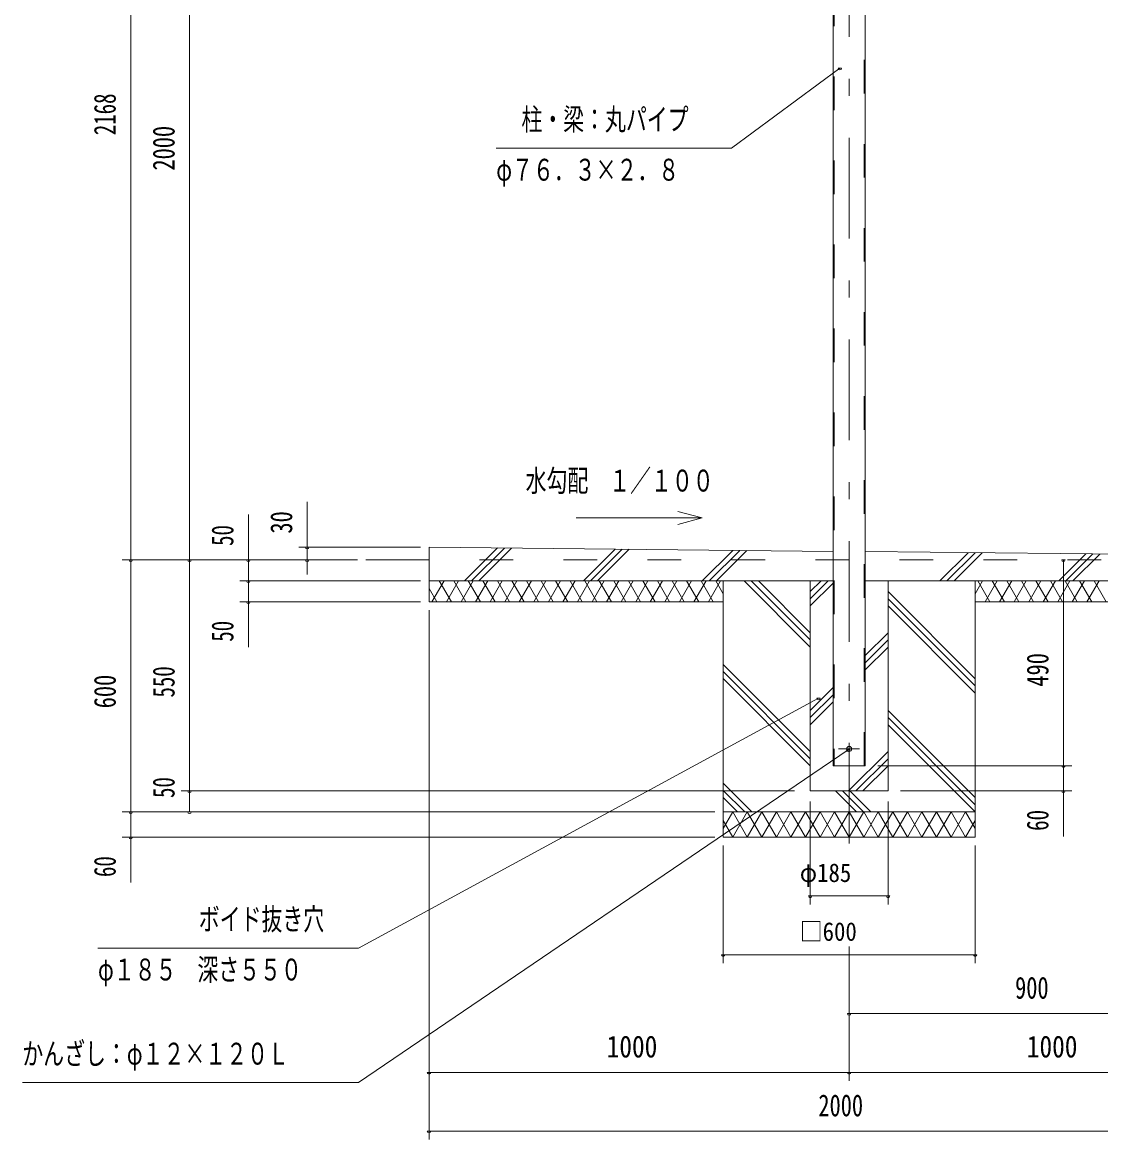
# Model space of a CAD drawing. Units: millimetres, scale not verified. Extents: x -22419 to 22419, y -10500 to 10500.
# Drawn here: x 10538 to 16954, y -2855 to 3794 of the extents above; entities that cross this region are included whole.
import ezdxf
from ezdxf.enums import TextEntityAlignment as Align

# ---------------------------------------------------------------- set-up
doc = ezdxf.new("R2010")
doc.units = ezdxf.units.MM
doc.header["$LTSCALE"] = 50
doc.linetypes.add('USER2', pattern=[10, 4, -6])
doc.linetypes.add('USER3', pattern=[24, 12, -5, 2, -5])
for name, color, linetype, lineweight in [('0-6_2-0BOLD', 7, 'Continuous', 18), ('0-7_2-1HIDDEN', 3, 'USER2', 18), ('0-8_2-2CENTER', 3, 'USER3', 18), ('0-A_2-5DIM', 3, 'Continuous', 18), ('0-B_2-6HATCH', 2, 'Continuous', 18)]:
    doc.layers.add(name, color=color, linetype=linetype, lineweight=lineweight)
doc.styles.add('ＭＳ ゴシック', font='')
doc.styles.get('ＭＳ ゴシック').set_extended_font_data('MS Gothic')

msp = doc.modelspace()

# ---------------------------------------------------------------- linework, layer by layer
at = {"layer": '0-6_2-0BOLD'}
for p, q in [((15553.01, 4513.56), (15553.01, -630.07)), ((12957.63, 669.93), (12957.63, 344.93)), ((15362.26, 645.88), (12957.64, 669.93)), ((17654.27, 622.96), (15553.01, 643.98)), ((12957.63, 594.93), (12582.63, 594.93)), ((15362.26, 469.93), (12957.64, 469.93)), ((15688.89, -780.07), (15688.89, 469.93)), ((12957.64, 344.93), (14707.64, 344.93)), ((16207.64, 344.93), (17457.64, 344.93)), ((16207.64, -905.07), (14707.64, -905.07))]:
    msp.add_line(p, q, dxfattribs=at)
for points in [[(15553.01, -630.07), (15362.26, -630.07), (15362.26, 4971.62)], [(15553.01, 469.93), (17457.64, 469.93), (17457.64, -530.07), (17957.64, -530.07), (17957.64, 619.93)], [(14707.64, 469.93), (14707.64, -1055.07), (16207.64, -1055.07), (16207.64, 469.93)], [(15226.39, 469.93), (15226.39, -780.07), (15688.89, -780.07)]]:
    msp.add_lwpolyline(points, dxfattribs=at)
msp.add_circle((15457.64, -530.07), 15, dxfattribs=at)
at = {"layer": '0-7_2-1HIDDEN'}
for p, q in [((15369.26, 4971.62), (15369.26, -630.07)), ((15546.02, -630.07), (15546.01, 4513.56)), ((17957.64, 594.93), (12957.64, 594.93))]:
    msp.add_line(p, q, dxfattribs=at)
at = {"layer": '0-8_2-2CENTER'}
for p, q in [((15457.64, -1093.2), (15457.64, 4971.62)), ((15395.14, -530.07), (15520.14, -530.07))]:
    msp.add_line(p, q, dxfattribs=at)
at = {"layer": '0-A_2-5DIM'}
for p, q in [((11182.63, 6014.93), (11182.63, -1325.06)), ((11532.62, -905.06), (11532.62, 6014.93)), ((15402.62, 3520.34), (14757.64, 3044.93)), ((15412.62, 3520.34), (15392.62, 3520.34)), ((14757.64, 3044.93), (13357.64, 3044.93)), ((12232.63, 507.96), (12232.63, 939.93)), ((11882.63, 864.93), (11882.63, 74.93)), ((14437.74, 806.11), (14582.64, 844.93)), ((12907.64, 669.93), (12182.63, 669.93)), ((12242.63, 669.93), (12222.63, 669.93)), ((11132.63, 594.93), (12532.63, 594.93)), ((11192.63, 594.93), (11172.63, 594.93)), ((11542.63, 594.93), (11522.63, 594.93)), ((11892.63, 594.93), (11872.63, 594.93)), ((12242.63, 594.93), (12222.63, 594.93)), ((16742.64, 594.93), (16722.64, 594.93)), ((16732.64, 594.93), (16732.64, -1050.07)), ((12907.64, 469.93), (11832.63, 469.93)), ((11892.63, 469.93), (11872.63, 469.93)), ((11832.63, 344.93), (12907.64, 344.93)), ((11892.63, 344.93), (11872.63, 344.93)), ((12957.64, 294.93), (12957.64, -2855.07)), ((15285.88, -227.87), (15265.88, -227.87)), ((15461.13, -535.38), (15441.13, -535.38)), ((15628.01, -630.07), (16782.64, -630.07)), ((16742.64, -630.07), (16722.64, -630.07)), ((15132.64, -780.07), (11482.63, -780.07)), ((11542.63, -780.07), (11522.63, -780.07)), ((16782.64, -780.07), (15763.89, -780.07)), ((16742.64, -780.07), (16722.64, -780.07)), ((15226.39, -1455.07), (15226.39, -843.31)), ((15688.89, -843.31), (15688.89, -1455.07)), ((14657.64, -905.06), (11132.63, -905.06)), ((11192.63, -905.06), (11172.63, -905.06)), ((11542.63, -905.06), (11522.63, -905.06)), ((11132.63, -1055.06), (14657.64, -1055.06)), ((11192.63, -1055.06), (11172.63, -1055.06)), ((14707.64, -1105.07), (14707.64, -1805.07)), ((16207.64, -1805.07), (16207.64, -1105.06)), ((15236.39, -1405.07), (15216.39, -1405.07)), ((15688.89, -1405.07), (15226.39, -1405.07)), ((15698.89, -1405.07), (15678.89, -1405.07)), ((15457.64, -2505.07), (15457.64, -1705.07)), ((14717.64, -1755.07), (14697.64, -1755.07)), ((14707.64, -1755.07), (16207.64, -1755.07)), ((16217.64, -1755.07), (16197.64, -1755.07)), ((15467.64, -2105.07), (15447.64, -2105.07)), ((18350.13, -2105.07), (15457.64, -2105.07)), ((12967.64, -2455.07), (12947.64, -2455.07)), ((12957.64, -2455.07), (17957.64, -2455.07)), ((15467.64, -2455.07), (15447.64, -2455.07)), ((12967.64, -2805.07), (12947.64, -2805.07)), ((12957.64, -2805.07), (17957.64, -2805.07))]:
    msp.add_line(p, q, dxfattribs=at)
for points in [[(13832.64, 844.93), (14582.64, 844.93), (14437.74, 883.75)], [(10987.92, -1714.78), (12537.92, -1714.78), (15275.87, -227.87)], [(15451.13, -535.38), (12537.92, -2515.35), (10537.92, -2515.35)]]:
    msp.add_lwpolyline(points, dxfattribs=at)
for centre in [(15402.62, 3520.34), (12232.63, 669.93), (11182.63, 594.93), (11532.63, 594.93), (11882.63, 594.93), (12232.63, 594.93), (16732.64, 594.93), (11882.63, 469.93), (11882.63, 344.93), (15275.88, -227.87), (15451.13, -535.38), (16732.64, -630.07), (11532.63, -780.07), (16732.64, -780.07), (11182.63, -905.06), (11532.63, -905.06), (11182.63, -1055.06), (15226.39, -1405.07), (15688.89, -1405.07), (14707.64, -1755.07), (16207.64, -1755.07), (15457.64, -2105.07), (12957.64, -2455.07), (15457.64, -2455.07), (12957.64, -2805.07)]:
    msp.add_arc(centre, 10, 180, 0, dxfattribs=at)
at = {"layer": '0-B_2-6HATCH'}
for p, q in [((13168.89, 469.93), (13364.82, 665.86)), ((13406.83, 665.44), (13211.32, 469.93)), ((13253.75, 469.93), (13448.84, 665.02)), ((13876, 469.93), (14064.93, 658.86)), ((14106.93, 658.44), (13918.43, 469.93)), ((14148.94, 658.02), (13960.85, 469.93)), ((14765.03, 651.86), (14583.11, 469.93)), ((14625.53, 469.93), (14807.04, 651.44)), ((14667.96, 469.93), (14849.05, 651.02)), ((16165.24, 637.85), (15997.32, 469.93)), ((16039.75, 469.93), (16207.25, 637.43)), ((16249.26, 637.01), (16082.17, 469.93)), ((16704.43, 469.93), (16865.35, 630.85)), ((16907.36, 630.43), (16746.85, 469.93)), ((16949.36, 630.01), (16789.28, 469.93)), ((12957.63, 464.8), (12960.6, 469.93)), ((13047.2, 469.93), (12975.03, 344.93)), ((13090.5, 344.93), (13018.33, 469.93)), ((13133.8, 469.93), (13061.63, 344.93)), ((13177.11, 344.93), (13104.94, 469.93)), ((13220.41, 469.93), (13148.24, 344.93)), ((13263.71, 344.93), (13191.54, 469.93)), ((13307.01, 469.93), (13234.84, 344.93)), ((13350.31, 344.93), (13278.14, 469.93)), ((13393.61, 469.93), (13321.44, 344.93)), ((13436.91, 344.93), (13364.75, 469.93)), ((13480.21, 469.93), (13408.04, 344.93)), ((13523.52, 344.93), (13451.35, 469.93)), ((13566.81, 469.93), (13494.65, 344.93)), ((13610.12, 344.93), (13537.95, 469.93)), ((13653.42, 469.93), (13581.25, 344.93)), ((13696.72, 344.93), (13624.55, 469.93)), ((13740.02, 469.93), (13667.85, 344.93)), ((13783.32, 344.93), (13711.15, 469.93)), ((13826.62, 469.93), (13754.45, 344.93)), ((13869.93, 344.93), (13797.76, 469.93)), ((13913.23, 469.93), (13841.06, 344.93)), ((13956.53, 344.93), (13884.36, 469.93)), ((13999.83, 469.93), (13927.66, 344.93)), ((13970.96, 469.93), (14043.13, 344.93)), ((14014.26, 344.93), (14086.43, 469.93)), ((14057.57, 469.93), (14129.73, 344.93)), ((14100.86, 344.93), (14173.03, 469.93)), ((14144.17, 469.93), (14216.34, 344.93)), ((14187.47, 344.93), (14259.64, 469.93)), ((14230.77, 469.93), (14302.94, 344.93)), ((14274.07, 344.93), (14346.24, 469.93)), ((14317.37, 469.93), (14389.54, 344.93)), ((14360.67, 344.93), (14432.84, 469.93)), ((14403.98, 469.93), (14476.15, 344.93)), ((14447.27, 344.93), (14519.44, 469.93)), ((14490.58, 469.93), (14562.75, 344.93)), ((14533.88, 344.93), (14606.05, 469.93)), ((14577.18, 469.93), (14649.35, 344.93)), ((14620.48, 344.93), (14692.65, 469.93)), ((14707.64, 393.97), (14663.78, 469.93)), ((14833.11, 469.93), (15226.39, 76.65)), ((15226.39, 119.07), (14875.53, 469.93)), ((14917.96, 469.93), (15226.39, 161.5)), ((15332.64, 469.93), (15226.39, 363.68)), ((15226.39, 406.1), (15290.21, 469.93)), ((16207.64, 393.97), (16251.49, 469.93)), ((16222.63, 469.93), (16294.8, 344.93)), ((16265.93, 344.93), (16338.1, 469.93)), ((16309.23, 469.93), (16381.4, 344.93)), ((16352.53, 344.93), (16424.7, 469.93)), ((16395.83, 469.93), (16468, 344.93)), ((16439.13, 344.93), (16511.3, 469.93)), ((16482.44, 469.93), (16554.6, 344.93)), ((16525.74, 344.93), (16597.9, 469.93)), ((16569.04, 469.93), (16641.21, 344.93)), ((16612.34, 344.93), (16684.51, 469.93)), ((16727.81, 344.93), (16655.64, 469.93)), ((16771.11, 469.93), (16698.94, 344.93)), ((16742.25, 469.93), (16814.41, 344.93)), ((16785.54, 344.93), (16857.71, 469.93)), ((16828.85, 469.93), (16901.02, 344.93)), ((16872.14, 344.93), (16944.31, 469.93)), ((16915.45, 469.93), (16987.62, 344.93)), ((13003.9, 344.93), (12957.63, 425.06)), ((15226.39, 321.25), (15362.26, 457.13)), ((15688.89, 406.1), (16207.64, -112.64)), ((14707.08, 344.93), (14707.64, 345.89)), ((16207.64, -155.07), (15688.89, 363.68)), ((16208.19, 344.93), (16207.64, 345.89)), ((15688.89, 321.25), (16207.64, -197.5)), ((15688.89, 161.5), (15553.01, 25.62)), ((15553.01, -16.8), (15688.89, 119.07)), ((15688.89, 76.65), (15553.01, -59.23)), ((15226.39, -545.61), (14707.64, -26.86)), ((14707.64, -69.29), (15226.39, -588.03)), ((15226.39, -630.46), (14707.64, -111.71)), ((15362.26, -165.13), (15226.39, -301)), ((15226.39, -343.43), (15362.26, -207.55)), ((15362.26, -249.98), (15226.39, -385.86)), ((15688.89, -301), (16207.64, -819.75)), ((16207.64, -862.18), (15688.89, -343.43)), ((15688.89, -385.85), (16207.64, -904.6)), ((15454.43, -780.07), (15688.89, -545.61)), ((15688.89, -588.03), (15496.85, -780.07)), ((15539.28, -780.07), (15688.89, -630.46)), ((14707.64, -733.96), (14878.75, -905.07)), ((14836.32, -905.07), (14707.64, -776.39)), ((15501, -905.07), (15376, -780.07)), ((15418.43, -780.07), (15543.42, -905.07)), ((15585.85, -905.07), (15460.85, -780.07)), ((14707.64, -818.82), (14793.89, -905.07)), ((14764.82, -905.07), (14707.64, -1004.11)), ((14764.82, -1055.07), (14851.42, -905.07)), ((15197.83, -905.07), (15284.43, -1055.07)), ((15284.43, -1055.07), (15371.04, -905.07)), ((16063.86, -1055.07), (15977.25, -905.07)), ((16063.86, -905.07), (16150.46, -1055.07)), ((16150.46, -905.07), (16063.86, -1055.07)), ((16207.64, -1004.11), (16150.46, -905.07)), ((14707.64, -956.03), (14764.82, -1055.07)), ((16150.46, -1055.07), (16207.64, -956.03))]:
    msp.add_line(p, q, dxfattribs=at)
for points in [[(14938.02, -905.07), (14851.42, -1055.07), (14764.82, -905.07)], [(14851.42, -905.07), (14938.02, -1055.07), (15024.62, -905.07)], [(15284.43, -905.07), (15197.83, -1055.07), (15111.23, -905.07), (15024.63, -1055.07), (14938.02, -905.07)], [(15024.63, -905.07), (15111.23, -1055.07), (15197.83, -905.07)], [(15457.64, -905.07), (15371.04, -1055.07), (15284.43, -905.07)], [(15371.04, -905.07), (15457.64, -1055.07), (15544.24, -905.07)], [(15630.84, -905.07), (15544.24, -1055.07), (15457.64, -905.07)], [(15544.24, -905.07), (15630.84, -1055.07), (15717.44, -905.07)], [(15804.05, -905.07), (15717.45, -1055.07), (15630.85, -905.07)], [(15717.45, -905.07), (15804.05, -1055.07), (15890.65, -905.07)], [(15977.25, -905.07), (15890.65, -1055.07), (15804.05, -905.07)], [(15890.65, -905.07), (15977.25, -1055.07), (16063.86, -905.07)]]:
    msp.add_lwpolyline(points, dxfattribs=at)

# ---------------------------------------------------------------- texts
at = {"layer": '0-A_2-5DIM', "color": 7, "style": 'ＭＳ ゴシック'}
for s, width, p in [('2168', 0.7, (11132.63, 3122.48)), ('2000', 0.75, (11482.63, 2911.9)), ('30', 0.75, (12182.63, 751.62)), ('50', 0.7, (11832.63, 678.21)), ('50', 0.7, (11832.63, 108.21)), ('490', 0.75, (16682.64, -159.06)), ('550', 0.7, (11482.63, -224.07)), ('600', 0.75, (11132.63, -287.92)), ('50', 0.7, (11482.63, -821.78)), ('60', 0.7, (16682.64, -1017.19)), ('60', 0.7, (11132.63, -1292.18))]:
    msp.add_text(s, height=130.2, rotation=90, dxfattribs=dict(at, width=width)).set_placement(p, align=Align.BOTTOM_LEFT)
for s, height, width, p in [('柱・梁：丸パイプ', 130.2, 0.7, (13507.64, 3112.7)), ('φ７６．３×２．８', 130.2, 0.7, (13357.64, 2812.69)), ('水勾配\u3000１／１００', 130.2, 0.7, (13532.64, 962.7)), ('φ185', 110.7, 0.9, (15163.89, -1355.07)), ('ボイド抜き穴', 130.2, 0.7, (11587.92, -1647.02)), ('□600', 110.7, 0.9, (15163.89, -1705.07)), ('φ１８５\u3000深さ５５０', 130.2, 0.7, (10987.92, -1947.01)), ('900', 130.2, 0.75, (16445.01, -2055.07)), ('かんざし：φ１２×１２０Ｌ', 130.2, 0.7, (10537.92, -2447.59)), ('1000', 130.2, 0.85, (14014.84, -2405.07)), ('1000', 130.2, 0.85, (16514.83, -2405.07)), ('2000', 130.2, 0.75, (15274.61, -2755.07))]:
    msp.add_text(s, height=height, dxfattribs=dict(at, width=width)).set_placement(p, align=Align.BOTTOM_LEFT)

doc.saveas('drawing.dxf')
